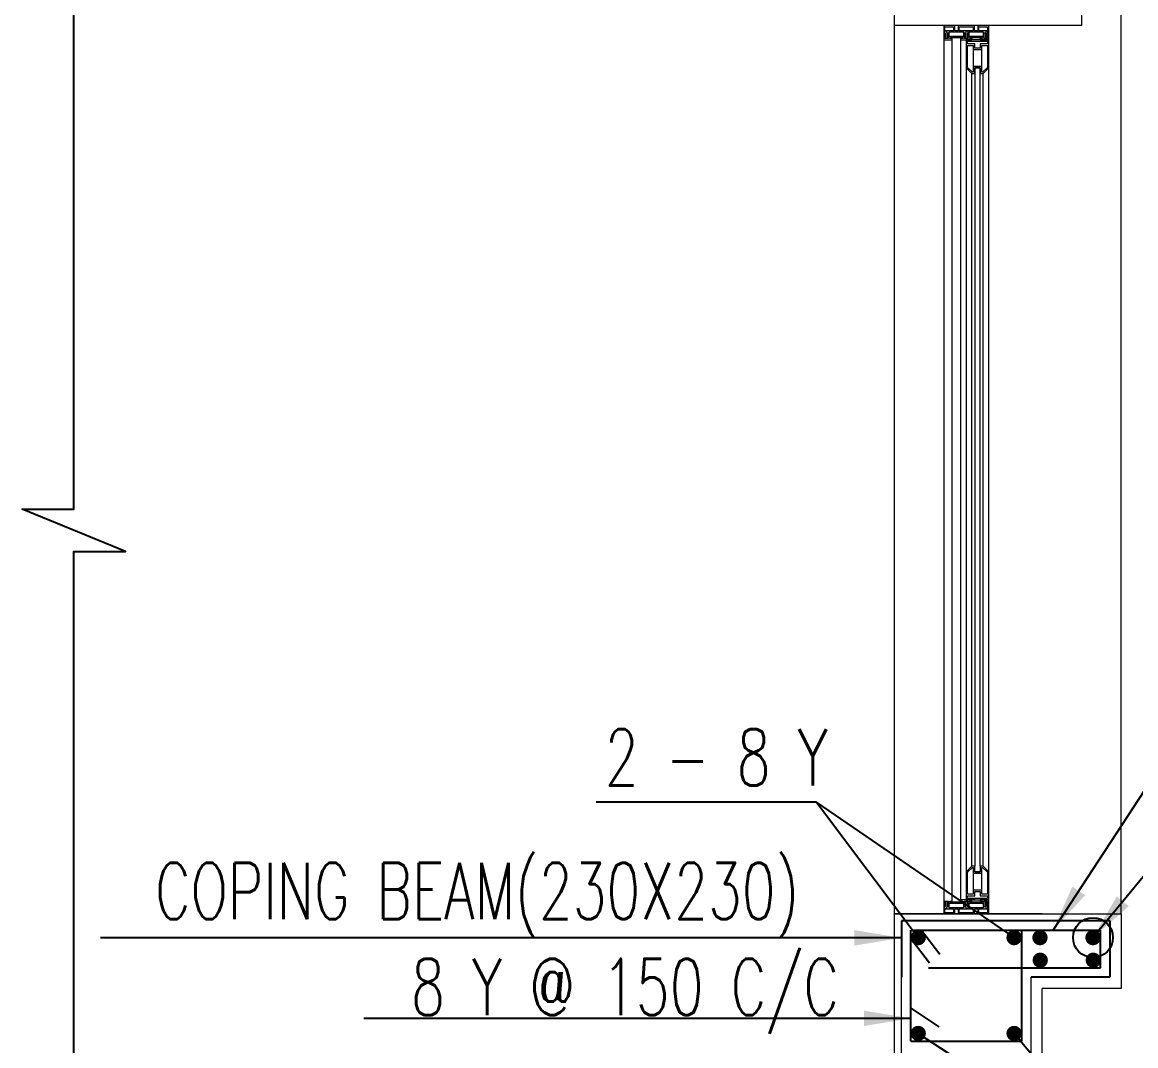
# Model space of a CAD drawing. Header units: millimetres. Extents: x 2659630 to 6742168, y -2425387 to -732288.
# Drawn here: x 2943379 to 2949306, y -939868 to -934420 of the extents above; entities that cross this region are included whole.
import ezdxf
from ezdxf.enums import TextEntityAlignment as Align

# ---------------------------------------------------------------- set-up
doc = ezdxf.new("R2010")
doc.units = ezdxf.units.MM
doc.header["$PDMODE"] = 35
doc.header["$PDSIZE"] = -25
for name, color, linetype, lineweight in [('A-DETL-THIN', 151, 'Continuous', 18), ('A-GLAZ', 151, 'Continuous', 9), ('A-PLASTER', 50, 'Continuous', 0), ('A-WALL', 113, 'Continuous', 9)]:
    doc.layers.add(name, color=color, linetype=linetype, lineweight=lineweight)
for name, color, linetype in [('S-BEAM NO', 3, 'Continuous'), ('S-BEAM OUTER', 4, 'Continuous'), ('S-BRECK LINE', 8, 'Continuous'), ('S-COLUMN', 1, 'Continuous'), ('S-DIM-1', 5, 'Continuous'), ('S-REINFORCEMENT', 6, 'Continuous')]:
    doc.layers.add(name, color=color, linetype=linetype)
doc.styles.add('ROMANS', font='r.shx', dxfattribs={"width": 0.7})
doc.dimstyles.new('dim33.33', dxfattribs={"dimtxt": 250, "dimasz": 250, "dimexe": 200, "dimexo": 200, "dimgap": 100, "dimtad": 1, "dimdec": 0, "dimlfac": 0.333331, "dimzin": 0, "dimdsep": 46, "dimtxsty": 'ROMANS', "dimcen": 0, "dimclrd": 5, "dimclre": 5, "dimclrt": 4, "dimadec": 0, "dimazin": 0, "dimtfac": 1, "dimtdec": 0, "dimtix": 1, "dimtofl": 0, "dimtmove": 2, "dimatfit": 3, "dimfxl": 1, "dimtolj": 1, "dimtzin": 0, "dimlwd": -1, "dimlwe": -1, "dimarcsym": 0})

# ---------------------------------------------------------------- blocks, each defined once
blk = doc.blocks.new('*D873')
at = {"layer": 'Defpoints', "color": 0, "ltscale": 2500}
for p in [(2949168.5, -939202.5), (2949168.5, -939502.5), (2950030.3, -939502.5)]:
    blk.add_point(p, dxfattribs=at)
at = {"layer": 'S-DIM-1', "color": 5}
for p, q in [((2950030.3, -938952.5), (2950030.3, -938702.5)), ((2949368.5, -939202.5), (2950230.3, -939202.5)), ((2949368.5, -939502.5), (2950230.3, -939502.5)), ((2950030.3, -939752.5), (2950030.3, -940002.5))]:
    blk.add_line(p, q, dxfattribs=at)
at = {"layer": 'S-DIM-1', "color": 5, "ltscale": 2500}
for points in [[(2949988.6, -938952.5), (2950072, -938952.5), (2950030.3, -939202.5)], [(2950072, -939752.5), (2949988.6, -939752.5), (2950030.3, -939502.5)]]:
    blk.add_solid(points, dxfattribs=at)
at = {"layer": 'S-DIM-1', "color": 4, "ltscale": 2500, "insert": (2949787, -938793.4), "char_height": 250, "attachment_point": 5, "rotation": 90, "style": 'ROMANS'}
blk.add_mtext('\\A1;{\\H1.2x;100}', dxfattribs=at)
blk = doc.blocks.new('*D891')
at = {"layer": 'Defpoints', "color": 0, "ltscale": 2500}
for p in [(2949168.5, -939202.5), (2949168.5, -939502.5), (2950030.3, -939502.5)]:
    blk.add_point(p, dxfattribs=at)
at = {"layer": 'S-DIM-1', "color": 5}
for p, q in [((2950030.3, -938952.5), (2950030.3, -938702.5)), ((2949368.5, -939202.5), (2950230.3, -939202.5)), ((2949368.5, -939502.5), (2950230.3, -939502.5)), ((2950030.3, -939752.5), (2950030.3, -940002.5))]:
    blk.add_line(p, q, dxfattribs=at)
at = {"layer": 'S-DIM-1', "color": 5, "ltscale": 2500}
for points in [[(2949988.6, -938952.5), (2950072, -938952.5), (2950030.3, -939202.5)], [(2950072, -939752.5), (2949988.6, -939752.5), (2950030.3, -939502.5)]]:
    blk.add_solid(points, dxfattribs=at)
at = {"layer": 'S-DIM-1', "color": 4, "ltscale": 2500, "insert": (2949787, -938793.4), "char_height": 250, "attachment_point": 5, "rotation": 90, "style": 'ROMANS'}
blk.add_mtext('\\A1;{\\H1.2x;100}', dxfattribs=at)
blk = doc.blocks.new('*D893')
at = {"layer": 'Defpoints', "color": 0, "ltscale": 2500}
for p in [(2949168.5, -939202.5), (2949168.5, -939502.5), (2950030.3, -939502.5)]:
    blk.add_point(p, dxfattribs=at)
at = {"layer": 'S-DIM-1', "color": 5}
for p, q in [((2950030.3, -938952.5), (2950030.3, -938702.5)), ((2949368.5, -939202.5), (2950230.3, -939202.5)), ((2949368.5, -939502.5), (2950230.3, -939502.5)), ((2950030.3, -939752.5), (2950030.3, -940002.5))]:
    blk.add_line(p, q, dxfattribs=at)
at = {"layer": 'S-DIM-1', "color": 5, "ltscale": 2500}
for points in [[(2949988.6, -938952.5), (2950072, -938952.5), (2950030.3, -939202.5)], [(2950072, -939752.5), (2949988.6, -939752.5), (2950030.3, -939502.5)]]:
    blk.add_solid(points, dxfattribs=at)
at = {"layer": 'S-DIM-1', "color": 4, "ltscale": 2500, "insert": (2949787, -938793.4), "char_height": 250, "attachment_point": 5, "rotation": 90, "style": 'ROMANS'}
blk.add_mtext('\\A1;{\\H1.2x;100}', dxfattribs=at)

msp = doc.modelspace()

# ---------------------------------------------------------------- linework, layer by layer
at = {"layer": 'A-DETL-THIN'}
for p, q in [((2949228.481, -939166.477), (2949228.481, -930773.389)), ((2949228.481, -939166.477), (2949228.481, -930773.389)), ((2949228.481, -939166.477), (2949228.481, -930773.389)), ((2948022.481, -939166.477), (2948022.481, -934438.477)), ((2948022.481, -939166.477), (2948022.481, -934438.477)), ((2948022.481, -939166.477), (2948022.481, -934438.477))]:
    msp.add_line(p, q, dxfattribs=at)
at = {"layer": 'A-GLAZ'}
for p, q in [((2948283.481, -934438.477), (2948283.481, -934513.477)), ((2948283.481, -934438.477), (2948283.481, -934513.477)), ((2948283.481, -934438.477), (2948283.481, -934513.477)), ((2948289.481, -934465.477), (2948289.481, -934444.477)), ((2948289.481, -934444.477), (2948335.981, -934444.477)), ((2948289.481, -934444.477), (2948335.981, -934444.477)), ((2948289.481, -934465.477), (2948289.481, -934444.477)), ((2948289.481, -934465.477), (2948289.481, -934444.477)), ((2948289.481, -934444.477), (2948335.981, -934444.477)), ((2948335.981, -934465.477), (2948289.481, -934465.477)), ((2948335.981, -934465.477), (2948289.481, -934465.477)), ((2948335.981, -934465.477), (2948289.481, -934465.477)), ((2948313.481, -934471.477), (2948388.481, -934471.477)), ((2948313.481, -934495.477), (2948313.481, -934471.477)), ((2948313.481, -934495.477), (2948313.481, -934471.477)), ((2948313.481, -934471.477), (2948388.481, -934471.477)), ((2948313.481, -934471.477), (2948388.481, -934471.477)), ((2948313.481, -934495.477), (2948313.481, -934471.477)), ((2948335.981, -934444.477), (2948335.981, -934465.477)), ((2948335.981, -934444.477), (2948335.981, -934465.477)), ((2948335.981, -934444.477), (2948335.981, -934465.477)), ((2948341.981, -934465.477), (2948341.981, -934438.477)), ((2948341.981, -934465.477), (2948341.981, -934438.477)), ((2948341.981, -934465.477), (2948341.981, -934438.477)), ((2948359.981, -934465.477), (2948341.981, -934465.477)), ((2948359.981, -934465.477), (2948341.981, -934465.477)), ((2948359.981, -934465.477), (2948341.981, -934465.477)), ((2948359.981, -934438.477), (2948359.981, -934465.477)), ((2948359.981, -934438.477), (2948359.981, -934465.477)), ((2948359.981, -934438.477), (2948359.981, -934465.477)), ((2948365.981, -934444.477), (2948440.981, -934444.477)), ((2948365.981, -934465.477), (2948365.981, -934444.477)), ((2948365.981, -934465.477), (2948365.981, -934444.477)), ((2948365.981, -934444.477), (2948440.981, -934444.477)), ((2948365.981, -934444.477), (2948440.981, -934444.477)), ((2948365.981, -934465.477), (2948365.981, -934444.477)), ((2948440.981, -934465.477), (2948365.981, -934465.477)), ((2948440.981, -934465.477), (2948365.981, -934465.477)), ((2948440.981, -934465.477), (2948365.981, -934465.477)), ((2948388.481, -934471.477), (2948388.481, -934495.477)), ((2948388.481, -934471.477), (2948388.481, -934495.477)), ((2948388.481, -934471.477), (2948388.481, -934495.477)), ((2948418.481, -934471.477), (2948493.481, -934471.477)), ((2948418.481, -934495.477), (2948418.481, -934471.477)), ((2948418.481, -934471.477), (2948493.481, -934471.477)), ((2948418.481, -934495.477), (2948418.481, -934471.477)), ((2948418.481, -934471.477), (2948493.481, -934471.477)), ((2948418.481, -934495.477), (2948418.481, -934471.477)), ((2948440.981, -934444.477), (2948440.981, -934465.477)), ((2948440.981, -934444.477), (2948440.981, -934465.477)), ((2948440.981, -934444.477), (2948440.981, -934465.477)), ((2948446.981, -934465.477), (2948446.981, -934438.477)), ((2948446.981, -934465.477), (2948446.981, -934438.477)), ((2948446.981, -934465.477), (2948446.981, -934438.477)), ((2948464.981, -934465.477), (2948446.981, -934465.477)), ((2948464.981, -934465.477), (2948446.981, -934465.477)), ((2948464.981, -934465.477), (2948446.981, -934465.477)), ((2948464.981, -934438.477), (2948464.981, -934465.477)), ((2948464.981, -934438.477), (2948464.981, -934465.477)), ((2948464.981, -934438.477), (2948464.981, -934465.477)), ((2948470.981, -934444.477), (2948517.481, -934444.477)), ((2948470.981, -934465.477), (2948470.981, -934444.477)), ((2948470.981, -934465.477), (2948470.981, -934444.477)), ((2948470.981, -934444.477), (2948517.481, -934444.477)), ((2948470.981, -934444.477), (2948517.481, -934444.477)), ((2948470.981, -934465.477), (2948470.981, -934444.477)), ((2948517.481, -934465.477), (2948470.981, -934465.477)), ((2948517.481, -934465.477), (2948470.981, -934465.477)), ((2948517.481, -934465.477), (2948470.981, -934465.477)), ((2948493.481, -934471.477), (2948493.481, -934495.477)), ((2948493.481, -934471.477), (2948493.481, -934495.477)), ((2948493.481, -934471.477), (2948493.481, -934495.477)), ((2948517.481, -934444.477), (2948517.481, -934465.477)), ((2948517.481, -934444.477), (2948517.481, -934465.477)), ((2948517.481, -934444.477), (2948517.481, -934465.477)), ((2948523.481, -934513.477), (2948523.481, -934438.477)), ((2948523.481, -934513.477), (2948523.481, -934438.477)), ((2948523.481, -934513.477), (2948523.481, -934438.477)), ((2948283.481, -934513.477), (2948283.481, -939091.477)), ((2948283.481, -934513.477), (2948328.481, -934513.477)), ((2948283.481, -934513.477), (2948283.481, -939091.477)), ((2948283.481, -934513.477), (2948283.481, -939091.477)), ((2948283.481, -934513.477), (2948328.481, -934513.477)), ((2948283.481, -934513.477), (2948328.481, -934513.477)), ((2948289.481, -934507.477), (2948289.481, -934481.977)), ((2948289.481, -934481.977), (2948293.845, -934481.977)), ((2948289.481, -934481.977), (2948293.845, -934481.977)), ((2948289.481, -934507.477), (2948289.481, -934481.977)), ((2948289.481, -934507.477), (2948289.481, -934481.977)), ((2948289.481, -934481.977), (2948293.845, -934481.977)), ((2948307.481, -934507.477), (2948289.481, -934507.477)), ((2948307.481, -934507.477), (2948289.481, -934507.477)), ((2948307.481, -934507.477), (2948289.481, -934507.477)), ((2948293.845, -934481.977), (2948293.845, -934478.962)), ((2948293.845, -934481.977), (2948293.845, -934478.962)), ((2948293.845, -934481.977), (2948293.845, -934478.962)), ((2948293.845, -934507.477), (2948293.845, -934481.977)), ((2948293.845, -934507.477), (2948293.845, -934481.977)), ((2948293.845, -934507.477), (2948293.845, -934481.977)), ((2948299.961, -934474.85), (2948299.961, -934477.477)), ((2948299.961, -934474.85), (2948299.961, -934477.477)), ((2948299.961, -934474.85), (2948299.961, -934477.477)), ((2948299.961, -934477.477), (2948299.961, -934507.477)), ((2948299.961, -934477.477), (2948307.481, -934477.477)), ((2948299.961, -934477.477), (2948307.481, -934477.477)), ((2948299.961, -934477.477), (2948299.961, -934507.477)), ((2948299.961, -934477.477), (2948307.481, -934477.477)), ((2948299.961, -934477.477), (2948299.961, -934507.477)), ((2948307.481, -934477.477), (2948307.481, -934507.477)), ((2948307.481, -934477.477), (2948307.481, -934507.477)), ((2948307.481, -934477.477), (2948307.481, -934507.477)), ((2948388.481, -934495.477), (2948313.481, -934495.477)), ((2948388.481, -934495.477), (2948313.481, -934495.477)), ((2948388.481, -934495.477), (2948313.481, -934495.477)), ((2948316.481, -934507.477), (2948316.481, -934501.477)), ((2948316.481, -934501.477), (2948385.481, -934501.477)), ((2948316.481, -934507.477), (2948316.481, -934501.477)), ((2948316.481, -934501.477), (2948385.481, -934501.477)), ((2948316.481, -934501.477), (2948385.481, -934501.477)), ((2948316.481, -934507.477), (2948316.481, -934501.477)), ((2948328.481, -934507.477), (2948316.481, -934507.477)), ((2948328.481, -934507.477), (2948316.481, -934507.477)), ((2948328.481, -934507.477), (2948316.481, -934507.477)), ((2948328.481, -934513.477), (2948328.481, -934507.477)), ((2948328.481, -934513.477), (2948328.481, -934507.477)), ((2948328.481, -934513.477), (2948328.481, -934507.477)), ((2948328.481, -939091.477), (2948328.481, -934513.477)), ((2948328.481, -939091.477), (2948328.481, -934513.477)), ((2948328.481, -939091.477), (2948328.481, -934513.477)), ((2948385.481, -934507.477), (2948373.481, -934507.477)), ((2948373.481, -934507.477), (2948373.481, -934513.477)), ((2948385.481, -934507.477), (2948373.481, -934507.477)), ((2948373.481, -934507.477), (2948373.481, -934513.477)), ((2948373.481, -934507.477), (2948373.481, -934513.477)), ((2948385.481, -934507.477), (2948373.481, -934507.477)), ((2948373.481, -934513.477), (2948373.481, -939091.477)), ((2948373.481, -934513.477), (2948433.481, -934513.477)), ((2948373.481, -934513.477), (2948373.481, -939091.477)), ((2948373.481, -934513.477), (2948373.481, -939091.477)), ((2948373.481, -934513.477), (2948433.481, -934513.477)), ((2948373.481, -934513.477), (2948433.481, -934513.477)), ((2948385.481, -934501.477), (2948385.481, -934507.477)), ((2948385.481, -934501.477), (2948385.481, -934507.477)), ((2948385.481, -934501.477), (2948385.481, -934507.477)), ((2948394.481, -934507.477), (2948394.481, -934477.477)), ((2948394.481, -934477.477), (2948402, -934477.477)), ((2948394.481, -934507.477), (2948394.481, -934477.477)), ((2948394.481, -934477.477), (2948402, -934477.477)), ((2948394.481, -934477.477), (2948402, -934477.477)), ((2948394.481, -934507.477), (2948394.481, -934477.477)), ((2948412.481, -934507.477), (2948394.481, -934507.477)), ((2948412.481, -934507.477), (2948394.481, -934507.477)), ((2948412.481, -934507.477), (2948394.481, -934507.477)), ((2948402, -934477.477), (2948402, -934474.85)), ((2948402, -934477.477), (2948402, -934474.85)), ((2948402, -934477.477), (2948402, -934474.85)), ((2948402, -934507.477), (2948402, -934477.477)), ((2948402, -934507.477), (2948402, -934477.477)), ((2948402, -934507.477), (2948402, -934477.477)), ((2948523.481, -934513.477), (2948403.481, -934513.477)), ((2948403.481, -934513.477), (2948403.481, -934663.477)), ((2948523.481, -934513.477), (2948403.481, -934513.477)), ((2948403.481, -934513.477), (2948403.481, -934663.477)), ((2948523.481, -934513.477), (2948403.481, -934513.477)), ((2948403.481, -934513.477), (2948403.481, -934663.477)), ((2948408.116, -934478.962), (2948408.116, -934481.977)), ((2948408.116, -934478.962), (2948408.116, -934481.977)), ((2948408.116, -934478.962), (2948408.116, -934481.977)), ((2948408.116, -934481.977), (2948408.116, -934507.477)), ((2948408.116, -934481.977), (2948412.481, -934481.977)), ((2948408.116, -934481.977), (2948408.116, -934507.477)), ((2948408.116, -934481.977), (2948412.481, -934481.977)), ((2948408.116, -934481.977), (2948412.481, -934481.977)), ((2948408.116, -934481.977), (2948408.116, -934507.477)), ((2948410.981, -934536.035), (2948410.981, -934520.977)), ((2948410.981, -934520.977), (2948515.981, -934520.977)), ((2948410.981, -934520.977), (2948515.981, -934520.977)), ((2948410.981, -934536.035), (2948410.981, -934520.977)), ((2948410.981, -934536.035), (2948410.981, -934520.977)), ((2948410.981, -934520.977), (2948515.981, -934520.977)), ((2948412.481, -934481.977), (2948412.481, -934507.477)), ((2948412.481, -934481.977), (2948412.481, -934507.477)), ((2948412.481, -934481.977), (2948412.481, -934507.477)), ((2948493.481, -934495.477), (2948418.481, -934495.477)), ((2948493.481, -934495.477), (2948418.481, -934495.477)), ((2948493.481, -934495.477), (2948418.481, -934495.477)), ((2948421.481, -934507.477), (2948421.481, -934501.477)), ((2948421.481, -934501.477), (2948490.481, -934501.477)), ((2948421.481, -934507.477), (2948421.481, -934501.477)), ((2948421.481, -934501.477), (2948490.481, -934501.477)), ((2948421.481, -934501.477), (2948490.481, -934501.477)), ((2948421.481, -934507.477), (2948421.481, -934501.477)), ((2948433.481, -934507.477), (2948421.481, -934507.477)), ((2948433.481, -934507.477), (2948421.481, -934507.477)), ((2948433.481, -934507.477), (2948421.481, -934507.477)), ((2948433.481, -934513.477), (2948433.481, -934507.477)), ((2948433.481, -934513.477), (2948433.481, -934507.477)), ((2948433.481, -934513.477), (2948433.481, -934507.477)), ((2948490.481, -934507.477), (2948478.481, -934507.477)), ((2948478.481, -934507.477), (2948478.481, -934513.477)), ((2948478.481, -934507.477), (2948478.481, -934513.477)), ((2948490.481, -934507.477), (2948478.481, -934507.477)), ((2948490.481, -934507.477), (2948478.481, -934507.477)), ((2948478.481, -934507.477), (2948478.481, -934513.477)), ((2948478.481, -934513.477), (2948523.481, -934513.477)), ((2948478.481, -934513.477), (2948523.481, -934513.477)), ((2948478.481, -934513.477), (2948523.481, -934513.477)), ((2948490.481, -934501.477), (2948490.481, -934507.477)), ((2948490.481, -934501.477), (2948490.481, -934507.477)), ((2948490.481, -934501.477), (2948490.481, -934507.477)), ((2948499.481, -934507.477), (2948499.481, -934477.477)), ((2948499.481, -934477.477), (2948507, -934477.477)), ((2948499.481, -934477.477), (2948507, -934477.477)), ((2948499.481, -934507.477), (2948499.481, -934477.477)), ((2948499.481, -934507.477), (2948499.481, -934477.477)), ((2948499.481, -934477.477), (2948507, -934477.477)), ((2948517.481, -934507.477), (2948499.481, -934507.477)), ((2948517.481, -934507.477), (2948499.481, -934507.477)), ((2948517.481, -934507.477), (2948499.481, -934507.477)), ((2948507, -934477.477), (2948507, -934474.85)), ((2948507, -934477.477), (2948507, -934474.85)), ((2948507, -934477.477), (2948507, -934474.85)), ((2948507, -934507.477), (2948507, -934477.477)), ((2948507, -934507.477), (2948507, -934477.477)), ((2948507, -934507.477), (2948507, -934477.477)), ((2948513.116, -934478.962), (2948513.116, -934481.977)), ((2948513.116, -934478.962), (2948513.116, -934481.977)), ((2948513.116, -934478.962), (2948513.116, -934481.977)), ((2948513.116, -934481.977), (2948513.116, -934507.477)), ((2948513.116, -934481.977), (2948517.481, -934481.977)), ((2948513.116, -934481.977), (2948517.481, -934481.977)), ((2948513.116, -934481.977), (2948513.116, -934507.477)), ((2948513.116, -934481.977), (2948517.481, -934481.977)), ((2948513.116, -934481.977), (2948513.116, -934507.477)), ((2948515.981, -934520.977), (2948515.981, -934536.035)), ((2948515.981, -934520.977), (2948515.981, -934536.035)), ((2948515.981, -934520.977), (2948515.981, -934536.035)), ((2948517.481, -934481.977), (2948517.481, -934507.477)), ((2948517.481, -934481.977), (2948517.481, -934507.477)), ((2948517.481, -934481.977), (2948517.481, -934507.477)), ((2948523.481, -934663.477), (2948523.481, -934513.477)), ((2948523.481, -934663.477), (2948523.481, -934513.477)), ((2948523.481, -934663.477), (2948523.481, -934513.477)), ((2948448.481, -934536.035), (2948410.981, -934536.035)), ((2948448.481, -934536.035), (2948410.981, -934536.035)), ((2948448.481, -934536.035), (2948410.981, -934536.035)), ((2948410.981, -934543.477), (2948440.981, -934543.477)), ((2948410.981, -934660.37), (2948410.981, -934543.477)), ((2948410.981, -934543.477), (2948440.981, -934543.477)), ((2948410.981, -934543.477), (2948440.981, -934543.477)), ((2948410.981, -934660.37), (2948410.981, -934543.477)), ((2948410.981, -934660.37), (2948410.981, -934543.477)), ((2948440.981, -934543.477), (2948440.981, -934565.897)), ((2948440.981, -934543.477), (2948440.981, -934565.897)), ((2948440.981, -934543.477), (2948440.981, -934565.897)), ((2948440.981, -934565.897), (2948440.981, -934655.977)), ((2948440.981, -934565.897), (2948485.981, -934565.897)), ((2948440.981, -934565.897), (2948485.981, -934565.897)), ((2948440.981, -934565.897), (2948440.981, -934655.977)), ((2948440.981, -934565.897), (2948440.981, -934655.977)), ((2948440.981, -934565.897), (2948485.981, -934565.897)), ((2948448.481, -934558.397), (2948448.481, -934536.035)), ((2948448.481, -934558.397), (2948448.481, -934536.035)), ((2948448.481, -934558.397), (2948448.481, -934536.035)), ((2948478.481, -934558.397), (2948448.481, -934558.397)), ((2948478.481, -934558.397), (2948448.481, -934558.397)), ((2948478.481, -934558.397), (2948448.481, -934558.397)), ((2948515.981, -934536.035), (2948478.481, -934536.035)), ((2948478.481, -934536.035), (2948478.481, -934558.397)), ((2948478.481, -934536.035), (2948478.481, -934558.397)), ((2948515.981, -934536.035), (2948478.481, -934536.035)), ((2948515.981, -934536.035), (2948478.481, -934536.035)), ((2948478.481, -934536.035), (2948478.481, -934558.397)), ((2948485.981, -934565.897), (2948485.981, -934543.477)), ((2948485.981, -934543.477), (2948515.981, -934543.477)), ((2948485.981, -934565.897), (2948485.981, -934543.477)), ((2948485.981, -934565.897), (2948485.981, -934543.477)), ((2948485.981, -934543.477), (2948515.981, -934543.477)), ((2948485.981, -934543.477), (2948515.981, -934543.477)), ((2948485.981, -934655.977), (2948485.981, -934565.897)), ((2948485.981, -934655.977), (2948485.981, -934565.897)), ((2948485.981, -934655.977), (2948485.981, -934565.897)), ((2948515.981, -934543.477), (2948515.981, -934660.37)), ((2948515.981, -934543.477), (2948515.981, -934660.37)), ((2948515.981, -934543.477), (2948515.981, -934660.37)), ((2948403.481, -934663.477), (2948403.481, -938941.477)), ((2948403.481, -934663.477), (2948433.481, -934693.477)), ((2948403.481, -934663.477), (2948403.481, -938941.477)), ((2948403.481, -934663.477), (2948403.481, -938941.477)), ((2948403.481, -934663.477), (2948433.481, -934693.477)), ((2948403.481, -934663.477), (2948433.481, -934693.477)), ((2948436.587, -934685.977), (2948410.981, -934660.37)), ((2948436.587, -934685.977), (2948410.981, -934660.37)), ((2948436.587, -934685.977), (2948410.981, -934660.37)), ((2948433.481, -938911.477), (2948433.481, -934693.477)), ((2948433.481, -934693.477), (2948448.481, -934693.477)), ((2948433.481, -938911.477), (2948433.481, -934693.477)), ((2948433.481, -938911.477), (2948433.481, -934693.477)), ((2948433.481, -934693.477), (2948448.481, -934693.477)), ((2948433.481, -934693.477), (2948448.481, -934693.477)), ((2948440.981, -934685.977), (2948436.587, -934685.977)), ((2948440.981, -934685.977), (2948436.587, -934685.977)), ((2948440.981, -934685.977), (2948436.587, -934685.977)), ((2948485.981, -934655.977), (2948440.981, -934655.977)), ((2948440.981, -934655.977), (2948440.981, -934685.977)), ((2948485.981, -934655.977), (2948440.981, -934655.977)), ((2948440.981, -934655.977), (2948440.981, -934685.977)), ((2948485.981, -934655.977), (2948440.981, -934655.977)), ((2948440.981, -934655.977), (2948440.981, -934685.977)), ((2948448.481, -934693.477), (2948448.481, -934663.477)), ((2948448.481, -934663.477), (2948478.481, -934663.477)), ((2948448.481, -934663.477), (2948448.481, -938911.477)), ((2948478.481, -934663.477), (2948448.481, -934663.477)), ((2948448.481, -934663.477), (2948448.481, -938911.477)), ((2948448.481, -934663.477), (2948448.481, -938911.477)), ((2948478.481, -934663.477), (2948448.481, -934663.477)), ((2948448.481, -934663.477), (2948478.481, -934663.477)), ((2948448.481, -934693.477), (2948448.481, -934663.477)), ((2948448.481, -934693.477), (2948448.481, -934663.477)), ((2948448.481, -934663.477), (2948478.481, -934663.477)), ((2948478.481, -934663.477), (2948448.481, -934663.477)), ((2948478.481, -934663.477), (2948478.481, -934693.477)), ((2948478.481, -938911.477), (2948478.481, -934663.477)), ((2948478.481, -938911.477), (2948478.481, -934663.477)), ((2948478.481, -938911.477), (2948478.481, -934663.477)), ((2948478.481, -934663.477), (2948478.481, -934693.477)), ((2948478.481, -934663.477), (2948478.481, -934693.477)), ((2948478.481, -934693.477), (2948493.481, -934693.477)), ((2948478.481, -934693.477), (2948493.481, -934693.477)), ((2948478.481, -934693.477), (2948493.481, -934693.477)), ((2948485.981, -934685.977), (2948485.981, -934655.977)), ((2948485.981, -934685.977), (2948485.981, -934655.977)), ((2948485.981, -934685.977), (2948485.981, -934655.977)), ((2948490.374, -934685.977), (2948485.981, -934685.977)), ((2948490.374, -934685.977), (2948485.981, -934685.977)), ((2948490.374, -934685.977), (2948485.981, -934685.977)), ((2948515.981, -934660.37), (2948490.374, -934685.977)), ((2948515.981, -934660.37), (2948490.374, -934685.977)), ((2948515.981, -934660.37), (2948490.374, -934685.977)), ((2948493.481, -934693.477), (2948523.481, -934663.477)), ((2948493.481, -934693.477), (2948523.481, -934663.477)), ((2948493.481, -934693.477), (2948523.481, -934663.477)), ((2948493.481, -938911.477), (2948493.481, -934693.477)), ((2948493.481, -938911.477), (2948493.481, -934693.477)), ((2948493.481, -938911.477), (2948493.481, -934693.477)), ((2948523.481, -939091.477), (2948523.481, -934663.477)), ((2948523.481, -939091.477), (2948523.481, -934663.477)), ((2948523.481, -939091.477), (2948523.481, -934663.477)), ((2948433.481, -938911.477), (2948403.481, -938941.477)), ((2948433.481, -938911.477), (2948403.481, -938941.477)), ((2948433.481, -938911.477), (2948403.481, -938941.477)), ((2948448.481, -938911.477), (2948433.481, -938911.477)), ((2948448.481, -938911.477), (2948433.481, -938911.477)), ((2948448.481, -938911.477), (2948433.481, -938911.477)), ((2948448.481, -938941.477), (2948448.481, -938911.477)), ((2948448.481, -938941.477), (2948448.481, -938911.477)), ((2948448.481, -938941.477), (2948448.481, -938911.477)), ((2948478.481, -938911.477), (2948478.481, -938941.477)), ((2948493.481, -938911.477), (2948478.481, -938911.477)), ((2948478.481, -938911.477), (2948478.481, -938941.477)), ((2948493.481, -938911.477), (2948478.481, -938911.477)), ((2948493.481, -938911.477), (2948478.481, -938911.477)), ((2948478.481, -938911.477), (2948478.481, -938941.477)), ((2948523.481, -938941.477), (2948493.481, -938911.477)), ((2948523.481, -938941.477), (2948493.481, -938911.477)), ((2948523.481, -938941.477), (2948493.481, -938911.477)), ((2948403.481, -938941.477), (2948403.481, -939091.477)), ((2948403.481, -938941.477), (2948403.481, -939091.477)), ((2948403.481, -938941.477), (2948403.481, -939091.477)), ((2948410.981, -938944.583), (2948436.587, -938918.977)), ((2948410.981, -938944.583), (2948436.587, -938918.977)), ((2948410.981, -938944.583), (2948436.587, -938918.977)), ((2948410.981, -939061.477), (2948410.981, -938944.583)), ((2948410.981, -939061.477), (2948410.981, -938944.583)), ((2948410.981, -939061.477), (2948410.981, -938944.583)), ((2948436.587, -938918.977), (2948440.981, -938918.977)), ((2948436.587, -938918.977), (2948440.981, -938918.977)), ((2948436.587, -938918.977), (2948440.981, -938918.977)), ((2948440.981, -938918.977), (2948440.981, -938948.977)), ((2948440.981, -938918.977), (2948440.981, -938948.977)), ((2948440.981, -938918.977), (2948440.981, -938948.977)), ((2948440.981, -938948.977), (2948485.981, -938948.977)), ((2948440.981, -938948.977), (2948440.981, -939039.056)), ((2948440.981, -938948.977), (2948485.981, -938948.977)), ((2948440.981, -938948.977), (2948440.981, -939039.056)), ((2948440.981, -938948.977), (2948485.981, -938948.977)), ((2948440.981, -938948.977), (2948440.981, -939039.056)), ((2948448.481, -938941.477), (2948478.481, -938941.477)), ((2948478.481, -938941.477), (2948448.481, -938941.477)), ((2948448.481, -938941.477), (2948478.481, -938941.477)), ((2948478.481, -938941.477), (2948448.481, -938941.477)), ((2948448.481, -938941.477), (2948478.481, -938941.477)), ((2948478.481, -938941.477), (2948448.481, -938941.477)), ((2948485.981, -938948.977), (2948485.981, -938918.977)), ((2948485.981, -938918.977), (2948490.374, -938918.977)), ((2948485.981, -938918.977), (2948490.374, -938918.977)), ((2948485.981, -938948.977), (2948485.981, -938918.977)), ((2948485.981, -938918.977), (2948490.374, -938918.977)), ((2948485.981, -938948.977), (2948485.981, -938918.977)), ((2948485.981, -939039.056), (2948485.981, -938948.977)), ((2948485.981, -939039.056), (2948485.981, -938948.977)), ((2948485.981, -939039.056), (2948485.981, -938948.977)), ((2948490.374, -938918.977), (2948515.981, -938944.583)), ((2948490.374, -938918.977), (2948515.981, -938944.583)), ((2948490.374, -938918.977), (2948515.981, -938944.583)), ((2948515.981, -938944.583), (2948515.981, -939061.477)), ((2948515.981, -938944.583), (2948515.981, -939061.477)), ((2948515.981, -938944.583), (2948515.981, -939061.477)), ((2948523.481, -939091.477), (2948523.481, -938941.477)), ((2948523.481, -939091.477), (2948523.481, -938941.477)), ((2948523.481, -939091.477), (2948523.481, -938941.477)), ((2948283.481, -939091.477), (2948283.481, -939166.477)), ((2948283.481, -939091.477), (2948283.481, -939166.477)), ((2948283.481, -939091.477), (2948283.481, -939166.477)), ((2948328.481, -939097.477), (2948328.481, -939091.477)), ((2948328.481, -939097.477), (2948328.481, -939091.477)), ((2948328.481, -939097.477), (2948328.481, -939091.477)), ((2948373.481, -939091.477), (2948373.481, -939097.477)), ((2948433.481, -939091.477), (2948373.481, -939091.477)), ((2948373.481, -939091.477), (2948373.481, -939097.477)), ((2948373.481, -939091.477), (2948373.481, -939097.477)), ((2948433.481, -939091.477), (2948373.481, -939091.477)), ((2948433.481, -939091.477), (2948373.481, -939091.477)), ((2948403.481, -939091.477), (2948523.481, -939091.477)), ((2948448.481, -939091.477), (2948403.481, -939091.477)), ((2948403.481, -939091.477), (2948523.481, -939091.477)), ((2948448.481, -939091.477), (2948403.481, -939091.477)), ((2948403.481, -939091.477), (2948523.481, -939091.477)), ((2948448.481, -939091.477), (2948403.481, -939091.477)), ((2948440.981, -939061.477), (2948410.981, -939061.477)), ((2948440.981, -939061.477), (2948410.981, -939061.477)), ((2948440.981, -939061.477), (2948410.981, -939061.477)), ((2948410.981, -939083.977), (2948410.981, -939068.918)), ((2948410.981, -939068.918), (2948448.481, -939068.918)), ((2948410.981, -939083.977), (2948410.981, -939068.918)), ((2948410.981, -939068.918), (2948448.481, -939068.918)), ((2948410.981, -939083.977), (2948410.981, -939068.918)), ((2948410.981, -939068.918), (2948448.481, -939068.918)), ((2948515.981, -939083.977), (2948410.981, -939083.977)), ((2948515.981, -939083.977), (2948410.981, -939083.977)), ((2948515.981, -939083.977), (2948410.981, -939083.977)), ((2948433.481, -939097.477), (2948433.481, -939091.477)), ((2948433.481, -939097.477), (2948433.481, -939091.477)), ((2948433.481, -939097.477), (2948433.481, -939091.477)), ((2948440.981, -939039.056), (2948440.981, -939061.477)), ((2948485.981, -939039.056), (2948440.981, -939039.056)), ((2948440.981, -939039.056), (2948440.981, -939061.477)), ((2948485.981, -939039.056), (2948440.981, -939039.056)), ((2948440.981, -939039.056), (2948440.981, -939061.477)), ((2948485.981, -939039.056), (2948440.981, -939039.056)), ((2948448.481, -939068.918), (2948448.481, -939046.556)), ((2948448.481, -939046.556), (2948478.481, -939046.556)), ((2948448.481, -939068.918), (2948448.481, -939046.556)), ((2948448.481, -939046.556), (2948478.481, -939046.556)), ((2948448.481, -939068.918), (2948448.481, -939046.556)), ((2948448.481, -939046.556), (2948478.481, -939046.556)), ((2948478.481, -939046.556), (2948478.481, -939068.918)), ((2948478.481, -939046.556), (2948478.481, -939068.918)), ((2948478.481, -939046.556), (2948478.481, -939068.918)), ((2948478.481, -939068.918), (2948515.981, -939068.918)), ((2948478.481, -939068.918), (2948515.981, -939068.918)), ((2948478.481, -939068.918), (2948515.981, -939068.918)), ((2948478.481, -939091.477), (2948478.481, -939097.477)), ((2948523.481, -939091.477), (2948478.481, -939091.477)), ((2948478.481, -939091.477), (2948478.481, -939097.477)), ((2948478.481, -939091.477), (2948478.481, -939097.477)), ((2948523.481, -939091.477), (2948478.481, -939091.477)), ((2948523.481, -939091.477), (2948478.481, -939091.477)), ((2948485.981, -939061.477), (2948485.981, -939039.056)), ((2948485.981, -939061.477), (2948485.981, -939039.056)), ((2948485.981, -939061.477), (2948485.981, -939039.056)), ((2948515.981, -939061.477), (2948485.981, -939061.477)), ((2948515.981, -939061.477), (2948485.981, -939061.477)), ((2948515.981, -939061.477), (2948485.981, -939061.477)), ((2948515.981, -939068.918), (2948515.981, -939083.977)), ((2948515.981, -939068.918), (2948515.981, -939083.977)), ((2948515.981, -939068.918), (2948515.981, -939083.977)), ((2948523.481, -939166.477), (2948523.481, -939091.477)), ((2948523.481, -939166.477), (2948523.481, -939091.477)), ((2948523.481, -939166.477), (2948523.481, -939091.477)), ((2948289.481, -939122.977), (2948289.481, -939097.477)), ((2948289.481, -939097.477), (2948307.481, -939097.477)), ((2948289.481, -939122.977), (2948289.481, -939097.477)), ((2948289.481, -939097.477), (2948307.481, -939097.477)), ((2948289.481, -939097.477), (2948307.481, -939097.477)), ((2948289.481, -939122.977), (2948289.481, -939097.477)), ((2948293.845, -939122.977), (2948289.481, -939122.977)), ((2948293.845, -939122.977), (2948289.481, -939122.977)), ((2948293.845, -939122.977), (2948289.481, -939122.977)), ((2948289.481, -939160.477), (2948289.481, -939139.477)), ((2948289.481, -939139.477), (2948335.981, -939139.477)), ((2948289.481, -939160.477), (2948289.481, -939139.477)), ((2948289.481, -939139.477), (2948335.981, -939139.477)), ((2948289.481, -939139.477), (2948335.981, -939139.477)), ((2948289.481, -939160.477), (2948289.481, -939139.477)), ((2948293.845, -939122.977), (2948293.845, -939097.477)), ((2948293.845, -939122.977), (2948293.845, -939097.477)), ((2948293.845, -939122.977), (2948293.845, -939097.477)), ((2948293.845, -939125.991), (2948293.845, -939122.977)), ((2948293.845, -939125.991), (2948293.845, -939122.977)), ((2948293.845, -939125.991), (2948293.845, -939122.977)), ((2948299.961, -939097.477), (2948299.961, -939127.477)), ((2948299.961, -939097.477), (2948299.961, -939127.477)), ((2948299.961, -939097.477), (2948299.961, -939127.477)), ((2948299.961, -939127.477), (2948299.961, -939130.103)), ((2948307.481, -939127.477), (2948299.961, -939127.477)), ((2948299.961, -939127.477), (2948299.961, -939130.103)), ((2948307.481, -939127.477), (2948299.961, -939127.477)), ((2948307.481, -939127.477), (2948299.961, -939127.477)), ((2948299.961, -939127.477), (2948299.961, -939130.103)), ((2948307.481, -939097.477), (2948307.481, -939127.477)), ((2948307.481, -939097.477), (2948307.481, -939127.477)), ((2948307.481, -939097.477), (2948307.481, -939127.477)), ((2948313.481, -939109.477), (2948388.481, -939109.477)), ((2948313.481, -939133.477), (2948313.481, -939109.477)), ((2948313.481, -939109.477), (2948388.481, -939109.477)), ((2948313.481, -939133.477), (2948313.481, -939109.477)), ((2948313.481, -939133.477), (2948313.481, -939109.477)), ((2948313.481, -939109.477), (2948388.481, -939109.477)), ((2948388.481, -939133.477), (2948313.481, -939133.477)), ((2948388.481, -939133.477), (2948313.481, -939133.477)), ((2948388.481, -939133.477), (2948313.481, -939133.477)), ((2948316.481, -939097.477), (2948328.481, -939097.477)), ((2948316.481, -939103.477), (2948316.481, -939097.477)), ((2948316.481, -939097.477), (2948328.481, -939097.477)), ((2948316.481, -939103.477), (2948316.481, -939097.477)), ((2948316.481, -939103.477), (2948316.481, -939097.477)), ((2948316.481, -939097.477), (2948328.481, -939097.477)), ((2948385.481, -939103.477), (2948316.481, -939103.477)), ((2948385.481, -939103.477), (2948316.481, -939103.477)), ((2948385.481, -939103.477), (2948316.481, -939103.477)), ((2948335.981, -939139.477), (2948335.981, -939160.477)), ((2948335.981, -939139.477), (2948335.981, -939160.477)), ((2948335.981, -939139.477), (2948335.981, -939160.477)), ((2948341.981, -939139.477), (2948359.981, -939139.477)), ((2948341.981, -939166.477), (2948341.981, -939139.477)), ((2948341.981, -939139.477), (2948359.981, -939139.477)), ((2948341.981, -939166.477), (2948341.981, -939139.477)), ((2948341.981, -939166.477), (2948341.981, -939139.477)), ((2948341.981, -939139.477), (2948359.981, -939139.477)), ((2948359.981, -939139.477), (2948359.981, -939166.477)), ((2948359.981, -939139.477), (2948359.981, -939166.477)), ((2948359.981, -939139.477), (2948359.981, -939166.477)), ((2948365.981, -939139.477), (2948440.981, -939139.477)), ((2948365.981, -939160.477), (2948365.981, -939139.477)), ((2948365.981, -939139.477), (2948440.981, -939139.477)), ((2948365.981, -939160.477), (2948365.981, -939139.477)), ((2948365.981, -939160.477), (2948365.981, -939139.477)), ((2948365.981, -939139.477), (2948440.981, -939139.477)), ((2948373.481, -939097.477), (2948385.481, -939097.477)), ((2948373.481, -939097.477), (2948385.481, -939097.477)), ((2948373.481, -939097.477), (2948385.481, -939097.477)), ((2948385.481, -939097.477), (2948385.481, -939103.477)), ((2948385.481, -939097.477), (2948385.481, -939103.477)), ((2948385.481, -939097.477), (2948385.481, -939103.477)), ((2948388.481, -939109.477), (2948388.481, -939133.477)), ((2948388.481, -939109.477), (2948388.481, -939133.477)), ((2948388.481, -939109.477), (2948388.481, -939133.477)), ((2948394.481, -939097.477), (2948412.481, -939097.477)), ((2948394.481, -939127.477), (2948394.481, -939097.477)), ((2948394.481, -939097.477), (2948412.481, -939097.477)), ((2948394.481, -939127.477), (2948394.481, -939097.477)), ((2948394.481, -939127.477), (2948394.481, -939097.477)), ((2948394.481, -939097.477), (2948412.481, -939097.477)), ((2948402, -939127.477), (2948394.481, -939127.477)), ((2948402, -939127.477), (2948394.481, -939127.477)), ((2948402, -939127.477), (2948394.481, -939127.477)), ((2948402, -939127.477), (2948402, -939097.477)), ((2948402, -939127.477), (2948402, -939097.477)), ((2948402, -939127.477), (2948402, -939097.477)), ((2948402, -939130.103), (2948402, -939127.477)), ((2948402, -939130.103), (2948402, -939127.477)), ((2948402, -939130.103), (2948402, -939127.477)), ((2948408.116, -939097.477), (2948408.116, -939122.977)), ((2948408.116, -939097.477), (2948408.116, -939122.977)), ((2948408.116, -939097.477), (2948408.116, -939122.977)), ((2948408.116, -939122.977), (2948408.116, -939125.991)), ((2948412.481, -939122.977), (2948408.116, -939122.977)), ((2948408.116, -939122.977), (2948408.116, -939125.991)), ((2948412.481, -939122.977), (2948408.116, -939122.977)), ((2948412.481, -939122.977), (2948408.116, -939122.977)), ((2948408.116, -939122.977), (2948408.116, -939125.991)), ((2948412.481, -939097.477), (2948412.481, -939122.977)), ((2948412.481, -939097.477), (2948412.481, -939122.977)), ((2948412.481, -939097.477), (2948412.481, -939122.977)), ((2948418.481, -939109.477), (2948493.481, -939109.477)), ((2948418.481, -939133.477), (2948418.481, -939109.477)), ((2948418.481, -939109.477), (2948493.481, -939109.477)), ((2948418.481, -939133.477), (2948418.481, -939109.477)), ((2948418.481, -939133.477), (2948418.481, -939109.477)), ((2948418.481, -939109.477), (2948493.481, -939109.477)), ((2948493.481, -939133.477), (2948418.481, -939133.477)), ((2948493.481, -939133.477), (2948418.481, -939133.477)), ((2948493.481, -939133.477), (2948418.481, -939133.477)), ((2948421.481, -939097.477), (2948433.481, -939097.477)), ((2948421.481, -939103.477), (2948421.481, -939097.477)), ((2948421.481, -939097.477), (2948433.481, -939097.477)), ((2948421.481, -939103.477), (2948421.481, -939097.477)), ((2948421.481, -939103.477), (2948421.481, -939097.477)), ((2948421.481, -939097.477), (2948433.481, -939097.477)), ((2948490.481, -939103.477), (2948421.481, -939103.477)), ((2948490.481, -939103.477), (2948421.481, -939103.477)), ((2948490.481, -939103.477), (2948421.481, -939103.477)), ((2948440.981, -939139.477), (2948440.981, -939160.477)), ((2948440.981, -939139.477), (2948440.981, -939160.477)), ((2948440.981, -939139.477), (2948440.981, -939160.477)), ((2948446.981, -939139.477), (2948464.981, -939139.477)), ((2948446.981, -939166.477), (2948446.981, -939139.477)), ((2948446.981, -939139.477), (2948464.981, -939139.477)), ((2948446.981, -939166.477), (2948446.981, -939139.477)), ((2948446.981, -939166.477), (2948446.981, -939139.477)), ((2948446.981, -939139.477), (2948464.981, -939139.477)), ((2948464.981, -939139.477), (2948464.981, -939166.477)), ((2948464.981, -939139.477), (2948464.981, -939166.477)), ((2948464.981, -939139.477), (2948464.981, -939166.477)), ((2948470.981, -939139.477), (2948517.481, -939139.477)), ((2948470.981, -939160.477), (2948470.981, -939139.477)), ((2948470.981, -939139.477), (2948517.481, -939139.477)), ((2948470.981, -939160.477), (2948470.981, -939139.477)), ((2948470.981, -939160.477), (2948470.981, -939139.477)), ((2948470.981, -939139.477), (2948517.481, -939139.477)), ((2948478.481, -939097.477), (2948490.481, -939097.477)), ((2948478.481, -939097.477), (2948490.481, -939097.477)), ((2948478.481, -939097.477), (2948490.481, -939097.477)), ((2948490.481, -939097.477), (2948490.481, -939103.477)), ((2948490.481, -939097.477), (2948490.481, -939103.477)), ((2948490.481, -939097.477), (2948490.481, -939103.477)), ((2948493.481, -939109.477), (2948493.481, -939133.477)), ((2948493.481, -939109.477), (2948493.481, -939133.477)), ((2948493.481, -939109.477), (2948493.481, -939133.477)), ((2948499.481, -939127.477), (2948499.481, -939097.477)), ((2948499.481, -939097.477), (2948517.481, -939097.477)), ((2948499.481, -939127.477), (2948499.481, -939097.477)), ((2948499.481, -939097.477), (2948517.481, -939097.477)), ((2948499.481, -939097.477), (2948517.481, -939097.477)), ((2948499.481, -939127.477), (2948499.481, -939097.477)), ((2948507, -939127.477), (2948499.481, -939127.477)), ((2948507, -939127.477), (2948499.481, -939127.477)), ((2948507, -939127.477), (2948499.481, -939127.477)), ((2948507, -939127.477), (2948507, -939097.477)), ((2948507, -939127.477), (2948507, -939097.477)), ((2948507, -939127.477), (2948507, -939097.477)), ((2948507, -939130.103), (2948507, -939127.477)), ((2948507, -939130.103), (2948507, -939127.477)), ((2948507, -939130.103), (2948507, -939127.477)), ((2948513.116, -939097.477), (2948513.116, -939122.977)), ((2948513.116, -939097.477), (2948513.116, -939122.977)), ((2948513.116, -939097.477), (2948513.116, -939122.977)), ((2948517.481, -939122.977), (2948513.116, -939122.977)), ((2948513.116, -939122.977), (2948513.116, -939125.991)), ((2948517.481, -939122.977), (2948513.116, -939122.977)), ((2948513.116, -939122.977), (2948513.116, -939125.991)), ((2948513.116, -939122.977), (2948513.116, -939125.991)), ((2948517.481, -939122.977), (2948513.116, -939122.977)), ((2948517.481, -939097.477), (2948517.481, -939122.977)), ((2948517.481, -939097.477), (2948517.481, -939122.977)), ((2948517.481, -939097.477), (2948517.481, -939122.977)), ((2948517.481, -939139.477), (2948517.481, -939160.477)), ((2948517.481, -939139.477), (2948517.481, -939160.477)), ((2948517.481, -939139.477), (2948517.481, -939160.477)), ((2948335.981, -939160.477), (2948289.481, -939160.477)), ((2948335.981, -939160.477), (2948289.481, -939160.477)), ((2948335.981, -939160.477), (2948289.481, -939160.477)), ((2948440.981, -939160.477), (2948365.981, -939160.477)), ((2948440.981, -939160.477), (2948365.981, -939160.477)), ((2948440.981, -939160.477), (2948365.981, -939160.477)), ((2948517.481, -939160.477), (2948470.981, -939160.477)), ((2948517.481, -939160.477), (2948470.981, -939160.477)), ((2948517.481, -939160.477), (2948470.981, -939160.477))]:
    msp.add_line(p, q, dxfattribs=at)
for centre, start, end in [((2948294.261, -934472.977), 341.8051277, 266.027598), ((2948294.261, -934472.977), 341.8051277, 266.027598), ((2948294.261, -934472.977), 341.8051277, 266.027598), ((2948407.7, -934472.977), 273.972402, 198.1948723), ((2948407.7, -934472.977), 273.972402, 198.1948723), ((2948407.7, -934472.977), 273.972402, 198.1948723), ((2948512.7, -934472.977), 273.972402, 198.1948723), ((2948512.7, -934472.977), 273.972402, 198.1948723), ((2948512.7, -934472.977), 273.972402, 198.1948723), ((2948294.261, -939131.977), 93.972402, 18.1948723), ((2948294.261, -939131.977), 93.972402, 18.1948723), ((2948294.261, -939131.977), 93.972402, 18.1948723), ((2948407.7, -939131.977), 161.8051277, 86.027598), ((2948407.7, -939131.977), 161.8051277, 86.027598), ((2948407.7, -939131.977), 161.8051277, 86.027598), ((2948512.7, -939131.977), 161.8051277, 86.027598), ((2948512.7, -939131.977), 161.8051277, 86.027598), ((2948512.7, -939131.977), 161.8051277, 86.027598)]:
    msp.add_arc(centre, 6, start, end, dxfattribs=at)
at = {"layer": 'A-PLASTER'}
for p, q in [((2949018.481, -934438.477), (2949018.481, -930773.389)), ((2949018.481, -934438.477), (2949018.481, -930773.389)), ((2949018.481, -934438.477), (2949018.481, -930773.389)), ((2948022.481, -934438.477), (2948022.481, -933358.477)), ((2948022.481, -934438.477), (2948022.481, -933358.477)), ((2948022.481, -934438.477), (2948022.481, -933358.477)), ((2949018.481, -934438.477), (2948022.481, -934438.477)), ((2949018.481, -934438.477), (2948022.481, -934438.477)), ((2949018.481, -934438.477), (2948022.481, -934438.477)), ((2948022.481, -941902.477), (2948022.481, -939166.477)), ((2948022.481, -939166.477), (2949228.481, -939166.477)), ((2948022.481, -941902.477), (2948022.481, -939166.477)), ((2948022.481, -941902.477), (2948022.481, -939166.477)), ((2948022.481, -939166.477), (2949228.481, -939166.477)), ((2948022.481, -939166.477), (2949228.481, -939166.477)), ((2949228.481, -939166.477), (2949228.481, -939562.477)), ((2949228.481, -939166.477), (2949228.481, -939562.477)), ((2949228.481, -939166.477), (2949228.481, -939562.477)), ((2949228.481, -939562.477), (2948808.481, -939562.477)), ((2948808.481, -943701.541), (2948808.481, -939562.477)), ((2948808.481, -943701.541), (2948808.481, -939562.477)), ((2948808.481, -943701.541), (2948808.481, -939562.477)), ((2949228.481, -939562.477), (2948808.481, -939562.477)), ((2949228.481, -939562.477), (2948808.481, -939562.477))]:
    msp.add_line(p, q, dxfattribs=at)
msp.add_lwpolyline([(2948808.481, -939166.477), (2948022.481, -939166.477)], dxfattribs=at)
msp.add_lwpolyline([(2948808.481, -939166.477), (2948022.481, -939166.477)], dxfattribs=at)
msp.add_lwpolyline([(2948808.481, -939166.477), (2948022.481, -939166.477)], dxfattribs=at)
at = {"layer": 'A-WALL'}
for p, q in [((2948058.481, -941902.477), (2948058.481, -939502.477)), ((2948058.481, -941902.477), (2948058.481, -939502.477)), ((2948058.481, -941902.477), (2948058.481, -939502.477)), ((2948748.481, -941902.477), (2948748.481, -939502.477)), ((2948748.481, -941902.477), (2948748.481, -939502.477)), ((2948748.481, -941902.477), (2948748.481, -939502.477))]:
    msp.add_line(p, q, dxfattribs=at)
at = {"layer": 'S-BEAM OUTER'}
for p, q in [((2949168.481, -939202.477), (2948058.481, -939202.477)), ((2948058.481, -939202.477), (2948058.481, -939502.477)), ((2949168.481, -939202.477), (2948058.481, -939202.477)), ((2948058.481, -939202.477), (2948058.481, -939502.477)), ((2948058.481, -939202.477), (2948058.481, -939502.477)), ((2949168.481, -939202.477), (2948058.481, -939202.477)), ((2949168.481, -939202.477), (2949168.481, -939502.477)), ((2949168.481, -939202.477), (2949168.481, -939502.477)), ((2949168.481, -939202.477), (2949168.481, -939502.477)), ((2949168.481, -939502.477), (2948748.481, -939502.477)), ((2949168.481, -939502.477), (2948748.481, -939502.477)), ((2949168.481, -939502.477), (2948748.481, -939502.477))]:
    msp.add_line(p, q, dxfattribs=at)
at = {"layer": 'S-BRECK LINE'}
msp.add_lwpolyline([(2943653.342, -942972.46), (2943653.342, -937236.726), (2943928.09, -937236.726), (2943378.594, -937011.095), (2943653.342, -937011.095), (2943653.342, -932148.595)], dxfattribs=at)
msp.add_lwpolyline([(2943653.342, -942972.46), (2943653.342, -937236.726), (2943928.09, -937236.726), (2943378.594, -937011.095), (2943653.342, -937011.095), (2943653.342, -932148.595)], dxfattribs=at)
msp.add_lwpolyline([(2943653.342, -942972.46), (2943653.342, -937236.726), (2943928.09, -937236.726), (2943378.594, -937011.095), (2943653.342, -937011.095), (2943653.342, -932148.595)], dxfattribs=at)
at = {"layer": 'S-COLUMN', "ltscale": 2500}
msp.add_circle((2949078.255, -939292.325), 105.935, dxfattribs=at)
msp.add_circle((2949078.255, -939292.325), 105.935, dxfattribs=at)
msp.add_circle((2949078.255, -939292.325), 105.935, dxfattribs=at)
at = {"layer": 'S-DIM-1'}
for p, q in [((2947607.075, -938571.779), (2946433.911, -938571.779)), ((2947607.075, -938571.779), (2946433.911, -938571.779)), ((2947607.075, -938571.779), (2946433.911, -938571.779)), ((2947607.075, -938571.779), (2948148.024, -939292.325)), ((2948658.13, -939292.325), (2947607.075, -938571.779)), ((2947607.075, -938571.779), (2948148.024, -939292.325)), ((2948658.13, -939292.325), (2947607.075, -938571.779)), ((2947607.075, -938571.779), (2948148.024, -939292.325)), ((2948658.13, -939292.325), (2947607.075, -938571.779)), ((2948148.024, -939802.159), (2949266.594, -940529.472)), ((2948148.024, -939802.159), (2949266.594, -940529.472)), ((2948148.024, -939802.159), (2949266.594, -940529.472)), ((2949266.594, -940529.472), (2948658.13, -939802.159)), ((2949266.594, -940529.472), (2948658.13, -939802.159)), ((2949266.594, -940529.472), (2948658.13, -939802.159))]:
    msp.add_line(p, q, dxfattribs=at)
at = {"layer": 'S-REINFORCEMENT'}
for p, q in [((2948108.481, -939842.477, 0), (2948108.481, -939252.476, 0)), ((2948108.481, -939252.476, 0), (2949118.481, -939252.476, 0)), ((2948108.481, -939252.476, 0), (2949118.481, -939252.476, 0)), ((2948108.481, -939842.477, 0), (2948108.481, -939252.476, 0)), ((2948108.481, -939842.477, 0), (2948108.481, -939252.476, 0)), ((2948108.481, -939252.476, 0), (2949118.481, -939252.476, 0)), ((2948164.685, -939252.476, 0), (2948263.241, -939379.785)), ((2948164.685, -939252.476, 0), (2948263.241, -939379.785)), ((2948164.685, -939252.476, 0), (2948263.241, -939379.785)), ((2948698.481, -939252.476, 0), (2948698.481, -939842.477, 0)), ((2948698.481, -939252.476, 0), (2948698.481, -939842.477, 0)), ((2948698.481, -939252.476, 0), (2948698.481, -939842.477, 0)), ((2949118.481, -939452.476, 0), (2949118.481, -939252.476, 0)), ((2949118.481, -939452.476, 0), (2949118.481, -939252.476, 0)), ((2949118.481, -939452.476, 0), (2949118.481, -939252.476, 0)), ((2948109.931, -939298.855, 0), (2948208.487, -939426.164)), ((2948109.931, -939298.855, 0), (2948208.487, -939426.164)), ((2948109.931, -939298.855, 0), (2948208.487, -939426.164)), ((2948203.21, -939452.476, 0), (2949118.481, -939452.476, 0)), ((2948203.21, -939452.476, 0), (2949118.481, -939452.476, 0)), ((2948203.21, -939452.476, 0), (2949118.481, -939452.476, 0)), ((2948108.481, -939667.487, 0), (2948258.28, -939766.835)), ((2948108.481, -939667.487, 0), (2948258.28, -939766.835)), ((2948108.481, -939667.487, 0), (2948258.28, -939766.835)), ((2948108.481, -939842.477), (2948698.481, -939842.477)), ((2948108.481, -939842.477), (2948698.481, -939842.477)), ((2948108.481, -939842.477), (2948698.481, -939842.477))]:
    msp.add_line(p, q, dxfattribs=at)
at = {"layer": 'S-REINFORCEMENT', "const_width": 39.69}
for points in [[(2948168.679, -939292.325, -1), (2948127.369, -939292.325, -1)], [(2948168.679, -939292.325, -1), (2948127.369, -939292.325, -1)], [(2948168.679, -939292.325, -1), (2948127.369, -939292.325, -1)], [(2948678.785, -939292.325, -1), (2948637.475, -939292.325, -1)], [(2948678.785, -939292.325, -1), (2948637.475, -939292.325, -1)], [(2948678.785, -939292.325, -1), (2948637.475, -939292.325, -1)], [(2948816.706, -939292.325, -1), (2948775.396, -939292.325, -1)], [(2948816.706, -939292.325, -1), (2948775.396, -939292.325, -1)], [(2948816.706, -939292.325, -1), (2948775.396, -939292.325, -1)], [(2949098.91, -939292.325, -1), (2949057.6, -939292.325, -1)], [(2949098.91, -939292.325, -1), (2949057.6, -939292.325, -1)], [(2949098.91, -939292.325, -1), (2949057.6, -939292.325, -1)], [(2948818.121, -939412.428, -1), (2948776.811, -939412.428, -1)], [(2948818.121, -939412.428, -1), (2948776.811, -939412.428, -1)], [(2948818.121, -939412.428, -1), (2948776.811, -939412.428, -1)], [(2949100.326, -939412.428, -1), (2949059.016, -939412.428, -1)], [(2949100.326, -939412.428, -1), (2949059.016, -939412.428, -1)], [(2949100.326, -939412.428, -1), (2949059.016, -939412.428, -1)], [(2948168.679, -939802.159, -1), (2948127.369, -939802.159, -1)], [(2948168.679, -939802.159, -1), (2948127.369, -939802.159, -1)], [(2948168.679, -939802.159, -1), (2948127.369, -939802.159, -1)], [(2948678.785, -939802.159, -1), (2948637.475, -939802.159, -1)], [(2948678.785, -939802.159, -1), (2948637.475, -939802.159, -1)], [(2948678.785, -939802.159, -1), (2948637.475, -939802.159, -1)]]:
    msp.add_lwpolyline(points, format="xyb", close=True, dxfattribs=at)

# ---------------------------------------------------------------- texts
at = {"layer": 'S-BEAM NO', "style": 'ROMANS', "width": 0.7}
msp.add_text('COPING BEAM(230X230)', height=300, dxfattribs=at).set_placement((2945800.062, -939043.328), align=Align.MIDDLE_CENTER)
msp.add_text('COPING BEAM(230X230)', height=300, dxfattribs=at).set_placement((2945800.062, -939043.328), align=Align.MIDDLE_CENTER)
msp.add_text('COPING BEAM(230X230)', height=300, dxfattribs=at).set_placement((2945800.062, -939043.328), align=Align.MIDDLE_CENTER)
at = {"layer": 'S-DIM-1', "color": 4, "ltscale": 2500, "char_height": 300, "attachment_point": 5, "rotation": 0.0000046, "style": 'ROMANS'}
for s, insert in [('{\\A1;2 - 8 Y }', (2947073.317, -938332.819)), ('{\\A1;2 - 8 Y }', (2947073.317, -938332.819)), ('{\\A1;2 - 8 Y }', (2947073.317, -938332.819)), ('{\\A1;8 Y @ 150 C/C}', (2946586.653, -939604.445)), ('{\\A1;8 Y @ 150 C/C}', (2946586.653, -939604.445)), ('{\\A1;8 Y @ 150 C/C}', (2946586.653, -939604.445))]:
    msp.add_mtext(s, dxfattribs=dict(at, insert=insert))

# ---------------------------------------------------------------- dimensions: what is measured, and where the dimension line sits
at = {"layer": 'S-DIM-1'}
for picture in ['*D873', '*D891', '*D893']:
    dim = msp.add_linear_dim(base=(2950030.307, -939502.477), p1=(2949168.481, -939202.477), p2=(2949168.481, -939502.477), angle=90, text='{\\H1.2x;<>}', dimstyle='dim33.33', dxfattribs=at)
    dim.commit()
    dim.dimension.update_dxf_attribs({"geometry": picture, "text_midpoint": (2949786.975, -938793.385), "dimtype": 160})

# ---------------------------------------------------------------- leaders
for points in [[(2948865.639, -939252.476), (2950001.96, -937516.009), (2952062.528, -937516.009)], [(2948865.639, -939252.476), (2950001.96, -937516.009), (2952062.528, -937516.009)], [(2948865.639, -939252.476), (2950001.96, -937516.009), (2952062.528, -937516.009)], [(2949078.255, -939292.325), (2950063.426, -938090.431), (2950852.337, -938090.431)], [(2949078.255, -939292.325), (2950063.426, -938090.431), (2950852.337, -938090.431)], [(2949078.255, -939292.325), (2950063.426, -938090.431), (2950852.337, -938090.431)]]:
    msp.add_leader(points, dimstyle='dim33.33', dxfattribs=at)
at = {"layer": 'S-DIM-1', "path_type": 1}
for points in [[(2948058.481, -939293.533), (2943795.542, -939293.533)], [(2948058.481, -939293.533), (2943795.542, -939293.533)], [(2948058.481, -939293.533), (2943795.542, -939293.533)], [(2948108.481, -939721.894), (2945196.026, -939721.894)], [(2948108.481, -939721.894), (2945196.026, -939721.894)], [(2948108.481, -939721.894), (2945196.026, -939721.894)]]:
    msp.add_leader(points, dimstyle='dim33.33', dxfattribs=at)

doc.saveas('drawing.dxf')
